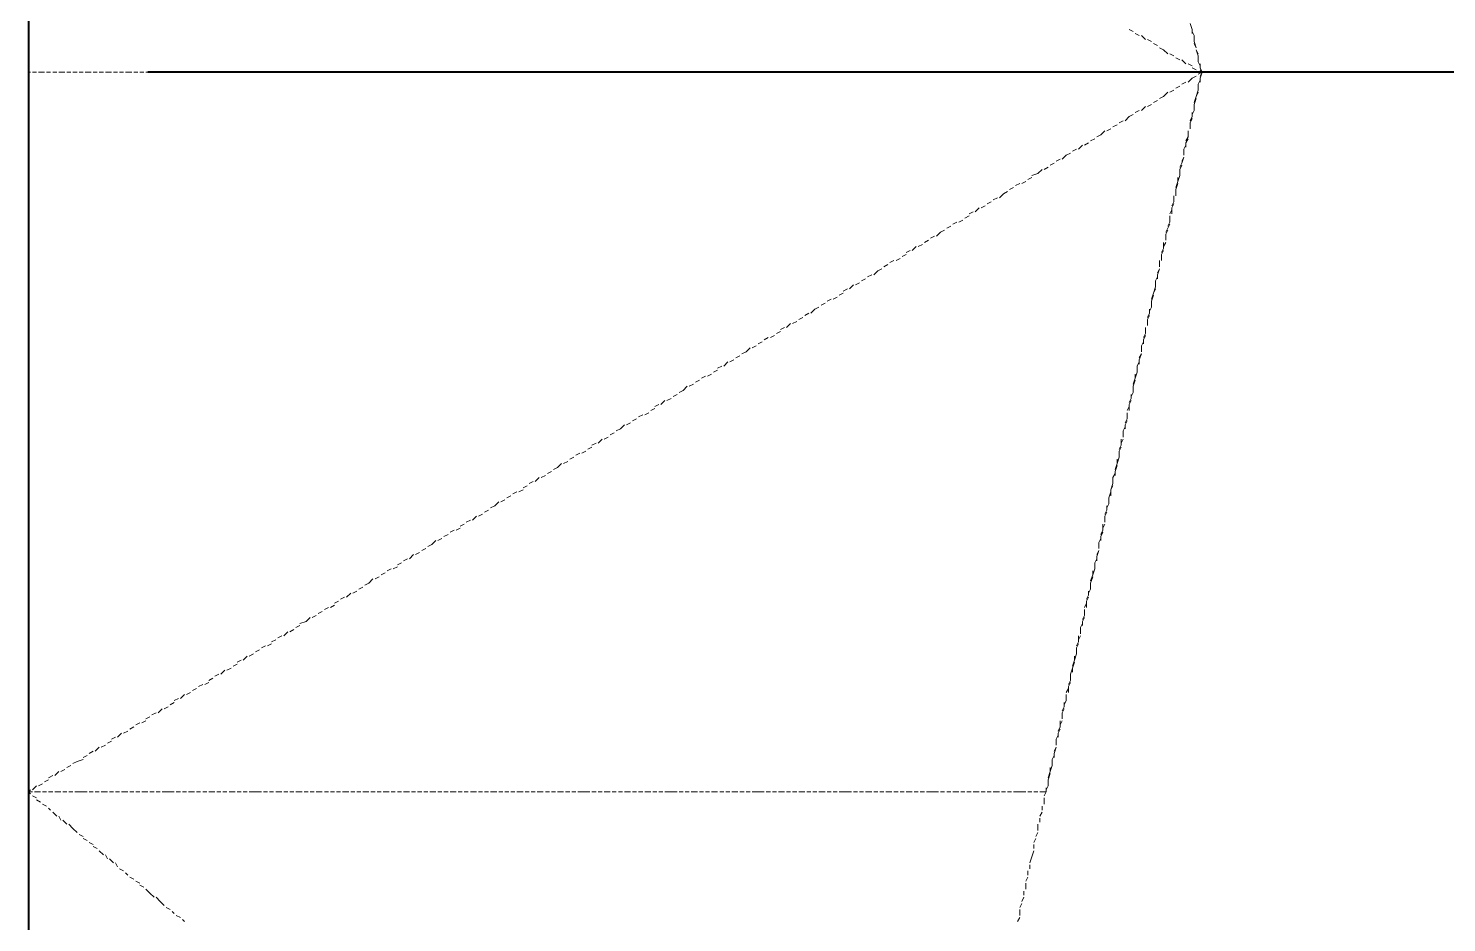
# Model space of a CAD drawing. Extents: x 0 to 604, y 0 to 420.
# Drawn here: x 169.82 to 184.63, y 345.11 to 354.45 of the extents above; entities that cross this region are included whole.
import ezdxf

# ---------------------------------------------------------------- set-up
doc = ezdxf.new("R2010")
doc.units = 0

msp = doc.modelspace()

# ---------------------------------------------------------------- linework, layer by layer
at = {"color": 7, "lineweight": 40}
for p, q in [((169.82, 397.743), (169.82, 310.219)), ((198.565, 353.991), (171.069, 353.991))]:
    msp.add_line(p, q, dxfattribs=at)
at = {"color": 7, "lineweight": 25}
msp.add_line((169.82, 357.568), (169.82, 337.566), dxfattribs=at)
at = {"color": 7, "lineweight": 5}
for p, q in [((169.82, 354.394), (169.82, 354.436)), ((169.82, 354.309), (169.82, 354.372)), ((181.314, 354.436), (181.356, 354.415)), ((181.377, 354.394), (181.419, 354.372)), ((181.441, 354.372), (181.483, 354.33)), ((181.97, 354.436), (181.949, 354.499)), ((181.97, 354.394), (181.97, 354.436)), ((181.991, 354.372), (181.97, 354.415)), ((181.991, 354.33), (181.991, 354.372)), ((169.82, 354.245), (169.82, 354.288)), ((169.82, 354.182), (169.82, 354.224)), ((181.504, 354.33), (181.547, 354.309)), ((181.568, 354.288), (181.61, 354.267)), ((181.631, 354.245), (181.673, 354.224)), ((181.673, 354.224), (181.716, 354.182)), ((181.991, 354.309), (181.991, 354.351)), ((182.012, 354.245), (181.991, 354.309)), ((182.012, 354.245), (181.991, 354.288)), ((182.033, 354.161), (182.012, 354.224)), ((182.033, 354.182), (182.012, 354.224)), ((169.82, 354.097), (169.82, 354.161)), ((169.82, 354.034), (169.82, 354.097)), ((181.737, 354.182), (181.779, 354.161)), ((181.8, 354.139), (181.843, 354.118)), ((181.864, 354.118), (181.906, 354.076)), ((181.928, 354.076), (181.97, 354.055)), ((182.033, 354.118), (182.033, 354.161)), ((182.033, 354.097), (182.033, 354.139)), ((182.054, 354.055), (182.033, 354.097)), ((182.054, 354.034), (182.054, 354.076)), ((169.82, 353.991), (169.82, 354.012)), ((169.841, 353.991), (169.82, 353.991)), ((169.82, 353.991), (169.82, 353.949)), ((169.82, 353.928), (169.82, 353.885)), ((169.905, 353.991), (169.863, 353.991)), ((169.989, 353.991), (169.926, 353.991)), ((170.053, 353.991), (170.011, 353.991)), ((170.117, 353.991), (170.074, 353.991)), ((170.201, 353.991), (170.138, 353.991)), ((170.265, 353.991), (170.222, 353.991)), ((170.328, 353.991), (170.286, 353.991)), ((170.392, 353.991), (170.349, 353.991)), ((170.476, 353.991), (170.413, 353.991)), ((170.54, 353.991), (170.498, 353.991)), ((170.603, 353.991), (170.561, 353.991)), ((170.688, 353.991), (170.625, 353.991)), ((170.751, 353.991), (170.709, 353.991)), ((170.815, 353.991), (170.773, 353.991)), ((170.9, 353.991), (170.836, 353.991)), ((170.963, 353.991), (170.921, 353.991)), ((171.027, 353.991), (170.984, 353.991)), ((171.111, 353.991), (171.048, 353.991)), ((171.175, 353.991), (171.111, 353.991)), ((171.238, 353.991), (171.196, 353.991)), ((171.302, 353.991), (171.26, 353.991)), ((171.387, 353.991), (171.323, 353.991)), ((171.45, 353.991), (171.408, 353.991)), ((171.513, 353.991), (171.471, 353.991)), ((171.598, 353.991), (171.535, 353.991)), ((171.662, 353.991), (171.619, 353.991)), ((171.725, 353.991), (171.683, 353.991)), ((171.81, 353.991), (171.746, 353.991)), ((171.873, 353.991), (171.831, 353.991)), ((171.937, 353.991), (171.894, 353.991)), ((172.022, 353.991), (171.958, 353.991)), ((172.085, 353.991), (172.022, 353.991)), ((172.149, 353.991), (172.106, 353.991)), ((172.212, 353.991), (172.17, 353.991)), ((172.297, 353.991), (172.233, 353.991)), ((172.36, 353.991), (172.318, 353.991)), ((172.424, 353.991), (172.381, 353.991)), ((172.508, 353.991), (172.445, 353.991)), ((172.572, 353.991), (172.53, 353.991)), ((172.635, 353.991), (172.593, 353.991)), ((172.72, 353.991), (172.656, 353.991)), ((172.784, 353.991), (172.741, 353.991)), ((172.847, 353.991), (172.805, 353.991)), ((172.932, 353.991), (172.868, 353.991)), ((172.995, 353.991), (172.932, 353.991)), ((173.059, 353.991), (173.016, 353.991)), ((173.122, 353.991), (173.08, 353.991)), ((173.207, 353.991), (173.143, 353.991)), ((173.27, 353.991), (173.228, 353.991)), ((173.334, 353.991), (173.292, 353.991)), ((173.418, 353.991), (173.355, 353.991)), ((173.482, 353.991), (173.44, 353.991)), ((173.546, 353.991), (173.503, 353.991)), ((173.63, 353.991), (173.567, 353.991)), ((173.694, 353.991), (173.651, 353.991)), ((173.757, 353.991), (173.715, 353.991)), ((173.842, 353.991), (173.778, 353.991)), ((173.905, 353.991), (173.842, 353.991)), ((173.969, 353.991), (173.927, 353.991)), ((174.032, 353.991), (173.99, 353.991)), ((174.117, 353.991), (174.054, 353.991)), ((174.18, 353.991), (174.138, 353.991)), ((174.244, 353.991), (174.202, 353.991)), ((174.329, 353.991), (174.265, 353.991)), ((174.392, 353.991), (174.35, 353.991)), ((174.456, 353.991), (174.413, 353.991)), ((174.54, 353.991), (174.477, 353.991)), ((174.604, 353.991), (174.561, 353.991)), ((174.667, 353.991), (174.625, 353.991)), ((174.752, 353.991), (174.689, 353.991)), ((174.815, 353.991), (174.752, 353.991)), ((174.879, 353.991), (174.837, 353.991)), ((174.942, 353.991), (174.9, 353.991)), ((175.027, 353.991), (174.964, 353.991)), ((175.091, 353.991), (175.048, 353.991)), ((175.154, 353.991), (175.112, 353.991)), ((175.239, 353.991), (175.175, 353.991)), ((175.302, 353.991), (175.26, 353.991)), ((175.366, 353.991), (175.323, 353.991)), ((175.451, 353.991), (175.387, 353.991)), ((175.514, 353.991), (175.472, 353.991)), ((175.577, 353.991), (175.535, 353.991)), ((175.662, 353.991), (175.599, 353.991)), ((175.726, 353.991), (175.662, 353.991)), ((175.789, 353.991), (175.747, 353.991)), ((175.853, 353.991), (175.81, 353.991)), ((175.937, 353.991), (175.874, 353.991)), ((176.001, 353.991), (175.958, 353.991)), ((176.064, 353.991), (176.022, 353.991)), ((176.149, 353.991), (176.085, 353.991)), ((176.213, 353.991), (176.17, 353.991)), ((176.276, 353.991), (176.234, 353.991)), ((176.361, 353.991), (176.297, 353.991)), ((176.424, 353.991), (176.382, 353.991)), ((176.488, 353.991), (176.445, 353.991)), ((176.551, 353.991), (176.509, 353.991)), ((176.636, 353.991), (176.572, 353.991)), ((176.699, 353.991), (176.657, 353.991)), ((176.763, 353.991), (176.72, 353.991)), ((176.847, 353.991), (176.784, 353.991)), ((176.911, 353.991), (176.869, 353.991)), ((176.975, 353.991), (176.932, 353.991)), ((177.059, 353.991), (176.996, 353.991)), ((177.123, 353.991), (177.08, 353.991)), ((177.186, 353.991), (177.144, 353.991)), ((177.271, 353.991), (177.207, 353.991)), ((177.334, 353.991), (177.292, 353.991)), ((177.398, 353.991), (177.356, 353.991)), ((177.461, 353.991), (177.419, 353.991)), ((177.546, 353.991), (177.482, 353.991)), ((177.609, 353.991), (177.567, 353.991)), ((177.673, 353.991), (177.631, 353.991)), ((177.758, 353.991), (177.694, 353.991)), ((177.821, 353.991), (177.779, 353.991)), ((177.885, 353.991), (177.842, 353.991)), ((177.969, 353.991), (177.906, 353.991)), ((178.033, 353.991), (177.99, 353.991)), ((178.096, 353.991), (178.054, 353.991)), ((178.181, 353.991), (178.118, 353.991)), ((178.244, 353.991), (178.202, 353.991)), ((178.308, 353.991), (178.266, 353.991)), ((178.371, 353.991), (178.329, 353.991)), ((178.456, 353.991), (178.393, 353.991)), ((178.52, 353.991), (178.477, 353.991)), ((178.583, 353.991), (178.541, 353.991)), ((178.668, 353.991), (178.604, 353.991)), ((178.731, 353.991), (178.689, 353.991)), ((178.795, 353.991), (178.752, 353.991)), ((178.88, 353.991), (178.816, 353.991)), ((178.943, 353.991), (178.901, 353.991)), ((179.006, 353.991), (178.964, 353.991)), ((179.091, 353.991), (179.028, 353.991)), ((179.155, 353.991), (179.091, 353.991)), ((179.218, 353.991), (179.176, 353.991)), ((179.282, 353.991), (179.239, 353.991)), ((179.366, 353.991), (179.303, 353.991)), ((179.43, 353.991), (179.387, 353.991)), ((179.493, 353.991), (179.451, 353.991)), ((179.578, 353.991), (179.514, 353.991)), ((179.642, 353.991), (179.599, 353.991)), ((179.705, 353.991), (179.663, 353.991)), ((179.79, 353.991), (179.726, 353.991)), ((179.853, 353.991), (179.811, 353.991)), ((179.917, 353.991), (179.874, 353.991)), ((180.001, 353.991), (179.938, 353.991)), ((180.065, 353.991), (180.001, 353.991)), ((180.128, 353.991), (180.086, 353.991)), ((180.192, 353.991), (180.149, 353.991)), ((180.276, 353.991), (180.213, 353.991)), ((180.34, 353.991), (180.298, 353.991)), ((180.404, 353.991), (180.361, 353.991)), ((180.488, 353.991), (180.425, 353.991)), ((180.552, 353.991), (180.509, 353.991)), ((180.615, 353.991), (180.573, 353.991)), ((180.7, 353.991), (180.636, 353.991)), ((180.763, 353.991), (180.721, 353.991)), ((180.827, 353.991), (180.785, 353.991)), ((180.911, 353.991), (180.848, 353.991)), ((180.975, 353.991), (180.911, 353.991)), ((181.038, 353.991), (180.996, 353.991)), ((181.102, 353.991), (181.06, 353.991)), ((181.187, 353.991), (181.123, 353.991)), ((181.25, 353.991), (181.208, 353.991)), ((181.314, 353.991), (181.271, 353.991)), ((181.398, 353.991), (181.335, 353.991)), ((181.462, 353.991), (181.419, 353.991)), ((181.525, 353.991), (181.483, 353.991)), ((181.61, 353.991), (181.547, 353.991)), ((181.673, 353.991), (181.631, 353.991)), ((181.737, 353.991), (181.695, 353.991)), ((181.822, 353.991), (181.758, 353.991)), ((181.885, 353.991), (181.822, 353.991)), ((181.949, 353.991), (181.906, 353.991)), ((181.928, 353.885), (181.97, 353.928)), ((181.97, 354.034), (182.012, 354.012)), ((182.012, 353.991), (181.97, 353.991)), ((181.97, 353.928), (182.012, 353.949)), ((182.033, 353.97), (182.076, 353.991)), ((182.033, 353.991), (182.076, 353.991)), ((182.076, 353.991), (182.033, 353.991)), ((182.076, 353.991), (182.054, 354.034)), ((182.076, 353.991), (182.054, 354.012)), ((182.054, 353.928), (182.076, 353.991)), ((182.076, 353.991), (182.054, 353.949)), ((182.054, 353.885), (182.054, 353.928)), ((169.82, 353.864), (169.82, 353.801)), ((169.82, 353.78), (169.82, 353.737)), ((181.673, 353.737), (181.716, 353.78)), ((181.737, 353.78), (181.779, 353.801)), ((181.8, 353.822), (181.843, 353.843)), ((181.864, 353.864), (181.906, 353.885)), ((182.033, 353.801), (182.012, 353.737)), ((182.012, 353.737), (182.033, 353.78)), ((182.033, 353.864), (182.054, 353.907)), ((182.033, 353.864), (182.033, 353.822)), ((182.033, 353.801), (182.033, 353.843)), ((169.82, 353.716), (169.82, 353.674)), ((169.82, 353.653), (169.82, 353.589)), ((181.441, 353.589), (181.483, 353.632)), ((181.504, 353.632), (181.547, 353.653)), ((181.568, 353.674), (181.61, 353.695)), ((181.631, 353.716), (181.673, 353.737)), ((182.012, 353.737), (181.991, 353.674)), ((181.991, 353.653), (182.012, 353.716)), ((181.991, 353.589), (181.991, 353.653)), ((181.991, 353.653), (181.991, 353.61)), ((169.82, 353.568), (169.82, 353.526)), ((169.82, 353.505), (169.82, 353.462)), ((181.208, 353.462), (181.25, 353.483)), ((181.271, 353.483), (181.314, 353.526)), ((181.314, 353.526), (181.356, 353.547)), ((181.377, 353.568), (181.419, 353.589)), ((181.97, 353.526), (181.949, 353.483)), ((181.949, 353.462), (181.97, 353.505)), ((181.991, 353.589), (181.97, 353.547)), ((181.97, 353.526), (181.97, 353.568)), ((169.82, 353.441), (169.82, 353.377)), ((169.82, 353.356), (169.82, 353.314)), ((180.975, 353.314), (181.017, 353.335)), ((181.017, 353.335), (181.06, 353.377)), ((181.081, 353.377), (181.123, 353.399)), ((181.144, 353.42), (181.187, 353.441)), ((181.928, 353.314), (181.928, 353.377)), ((181.928, 353.377), (181.928, 353.335)), ((181.949, 353.462), (181.949, 353.399)), ((181.949, 353.399), (181.949, 353.441)), ((169.82, 353.293), (169.82, 353.25)), ((169.82, 353.229), (169.82, 353.187)), ((180.721, 353.166), (180.763, 353.187)), ((180.785, 353.187), (180.827, 353.229)), ((180.848, 353.229), (180.89, 353.25)), ((180.911, 353.272), (180.954, 353.293)), ((181.885, 353.187), (181.906, 353.229)), ((181.885, 353.187), (181.885, 353.123)), ((181.928, 353.314), (181.906, 353.272)), ((181.906, 353.25), (181.928, 353.293)), ((181.906, 353.25), (181.906, 353.208)), ((169.82, 353.166), (169.82, 353.102)), ((169.82, 353.081), (169.82, 353.039)), ((180.488, 353.018), (180.53, 353.039)), ((180.552, 353.06), (180.594, 353.081)), ((180.615, 353.081), (180.657, 353.123)), ((180.657, 353.123), (180.7, 353.145)), ((181.864, 353.039), (181.843, 352.997)), ((181.864, 353.039), (181.885, 353.102)), ((181.885, 353.102), (181.864, 353.06)), ((181.885, 353.123), (181.885, 353.166)), ((169.82, 353.018), (169.82, 352.975)), ((169.82, 352.954), (169.82, 352.891)), ((180.255, 352.87), (180.298, 352.891)), ((180.298, 352.912), (180.361, 352.933)), ((180.361, 352.933), (180.404, 352.975)), ((180.425, 352.975), (180.467, 352.997)), ((181.843, 352.912), (181.822, 352.848)), ((181.822, 352.848), (181.822, 352.891)), ((181.843, 352.975), (181.864, 353.018)), ((181.843, 352.975), (181.843, 352.933)), ((181.843, 352.912), (181.843, 352.954)), ((169.82, 352.87), (169.82, 352.827)), ((169.82, 352.806), (169.82, 352.764)), ((169.82, 352.742), (169.82, 352.679)), ((180.001, 352.721), (180.044, 352.742)), ((180.065, 352.764), (180.107, 352.785)), ((180.128, 352.806), (180.171, 352.827)), ((180.192, 352.827), (180.234, 352.848)), ((181.822, 352.848), (181.8, 352.785)), ((181.8, 352.764), (181.822, 352.827)), ((181.8, 352.7), (181.8, 352.764)), ((181.8, 352.764), (181.8, 352.721)), ((169.82, 352.658), (169.82, 352.615)), ((169.82, 352.594), (169.82, 352.552)), ((179.768, 352.573), (179.811, 352.594)), ((179.832, 352.615), (179.874, 352.637)), ((179.895, 352.658), (179.938, 352.679)), ((179.959, 352.679), (180.001, 352.721)), ((181.779, 352.637), (181.758, 352.594)), ((181.758, 352.573), (181.779, 352.615)), ((181.779, 352.7), (181.779, 352.658)), ((181.779, 352.637), (181.779, 352.679)), ((169.82, 352.531), (169.82, 352.467)), ((169.82, 352.446), (169.82, 352.404)), ((179.536, 352.425), (179.578, 352.446)), ((179.599, 352.467), (179.642, 352.488)), ((179.642, 352.51), (179.684, 352.531)), ((179.705, 352.531), (179.747, 352.573)), ((181.737, 352.51), (181.758, 352.552)), ((181.737, 352.425), (181.737, 352.488)), ((181.737, 352.488), (181.737, 352.446)), ((181.758, 352.573), (181.758, 352.51)), ((169.82, 352.383), (169.82, 352.34)), ((169.82, 352.319), (169.82, 352.277)), ((179.303, 352.277), (179.345, 352.319)), ((179.345, 352.319), (179.387, 352.34)), ((179.409, 352.361), (179.451, 352.383)), ((179.472, 352.404), (179.514, 352.425)), ((181.716, 352.361), (181.695, 352.319)), ((181.695, 352.298), (181.716, 352.34)), ((181.695, 352.298), (181.695, 352.235)), ((181.737, 352.425), (181.716, 352.383)), ((181.716, 352.361), (181.737, 352.404)), ((169.82, 352.256), (169.82, 352.192)), ((169.82, 352.171), (169.82, 352.129)), ((179.049, 352.129), (179.091, 352.171)), ((179.112, 352.171), (179.155, 352.192)), ((179.176, 352.213), (179.218, 352.235)), ((179.239, 352.256), (179.282, 352.277)), ((181.673, 352.15), (181.652, 352.108)), ((181.673, 352.15), (181.673, 352.213)), ((181.695, 352.213), (181.673, 352.171)), ((181.695, 352.235), (181.695, 352.277)), ((169.82, 352.108), (169.82, 352.065)), ((169.82, 352.044), (169.82, 351.98)), ((178.816, 352.002), (178.858, 352.023)), ((178.88, 352.023), (178.922, 352.044)), ((178.943, 352.065), (178.985, 352.086)), ((178.985, 352.108), (179.028, 352.129)), ((181.631, 352.023), (181.631, 351.959)), ((181.631, 351.959), (181.631, 352.002)), ((181.652, 352.086), (181.673, 352.129)), ((181.652, 352.086), (181.652, 352.044)), ((181.652, 352.023), (181.652, 352.065)), ((169.82, 351.959), (169.82, 351.917)), ((169.82, 351.896), (169.82, 351.853)), ((178.583, 351.853), (178.625, 351.875)), ((178.647, 351.875), (178.689, 351.917)), ((178.689, 351.917), (178.731, 351.938)), ((178.752, 351.959), (178.795, 351.98)), ((181.589, 351.811), (181.61, 351.853)), ((181.61, 351.875), (181.631, 351.938)), ((181.631, 351.938), (181.61, 351.896)), ((181.61, 351.875), (181.61, 351.832)), ((169.82, 351.832), (169.82, 351.769)), ((169.82, 351.748), (169.82, 351.705)), ((178.329, 351.705), (178.371, 351.726)), ((178.393, 351.726), (178.435, 351.769)), ((178.456, 351.769), (178.499, 351.79)), ((178.52, 351.811), (178.562, 351.832)), ((181.589, 351.748), (181.568, 351.684)), ((181.568, 351.684), (181.589, 351.726)), ((181.589, 351.811), (181.589, 351.769)), ((181.589, 351.748), (181.589, 351.79)), ((169.82, 351.684), (169.82, 351.642)), ((169.82, 351.621), (169.82, 351.557)), ((178.096, 351.557), (178.139, 351.578)), ((178.16, 351.599), (178.202, 351.621)), ((178.223, 351.621), (178.266, 351.642)), ((178.287, 351.663), (178.329, 351.684)), ((181.568, 351.684), (181.547, 351.621)), ((181.547, 351.599), (181.568, 351.663)), ((181.547, 351.536), (181.547, 351.599)), ((181.547, 351.599), (181.547, 351.557)), ((169.82, 351.536), (169.82, 351.494)), ((169.82, 351.473), (169.82, 351.43)), ((169.82, 351.409), (169.82, 351.367)), ((177.863, 351.409), (177.906, 351.43)), ((177.927, 351.451), (177.969, 351.473)), ((177.99, 351.473), (178.033, 351.515)), ((178.033, 351.515), (178.075, 351.536)), ((181.525, 351.473), (181.504, 351.43)), ((181.504, 351.409), (181.525, 351.451)), ((181.504, 351.409), (181.504, 351.346)), ((181.547, 351.536), (181.525, 351.494)), ((181.525, 351.473), (181.525, 351.515)), ((169.82, 351.346), (169.82, 351.282)), ((169.82, 351.261), (169.82, 351.218)), ((177.631, 351.261), (177.673, 351.282)), ((177.673, 351.303), (177.715, 351.324)), ((177.737, 351.324), (177.779, 351.367)), ((177.8, 351.367), (177.842, 351.388)), ((181.483, 351.261), (181.462, 351.218)), ((181.483, 351.261), (181.483, 351.324)), ((181.483, 351.324), (181.483, 351.282)), ((181.504, 351.346), (181.504, 351.388)), ((169.82, 351.197), (169.82, 351.155)), ((169.82, 351.134), (169.82, 351.07)), ((177.313, 351.07), (177.356, 351.113)), ((177.377, 351.113), (177.419, 351.134)), ((177.44, 351.155), (177.482, 351.176)), ((177.504, 351.197), (177.546, 351.218)), ((177.567, 351.218), (177.609, 351.24)), ((181.441, 351.134), (181.462, 351.176)), ((181.441, 351.134), (181.441, 351.07)), ((181.441, 351.07), (181.441, 351.113)), ((181.462, 351.197), (181.483, 351.24)), ((181.462, 351.197), (181.462, 351.155)), ((169.82, 351.049), (169.82, 351.007)), ((169.82, 350.986), (169.82, 350.943)), ((177.08, 350.922), (177.123, 350.964)), ((177.144, 350.964), (177.186, 350.986)), ((177.207, 351.007), (177.25, 351.028)), ((177.271, 351.049), (177.313, 351.07)), ((181.398, 350.922), (181.419, 350.964)), ((181.419, 350.986), (181.441, 351.049)), ((181.441, 351.049), (181.419, 351.007)), ((181.419, 350.986), (181.419, 350.943)), ((169.82, 350.922), (169.82, 350.859)), ((169.82, 350.837), (169.82, 350.795)), ((176.847, 350.795), (176.89, 350.816)), ((176.911, 350.816), (176.953, 350.837)), ((176.975, 350.859), (177.017, 350.88)), ((177.017, 350.901), (177.059, 350.922)), ((181.398, 350.859), (181.377, 350.795)), ((181.377, 350.795), (181.377, 350.837)), ((181.398, 350.922), (181.398, 350.88)), ((181.398, 350.859), (181.398, 350.901)), ((169.82, 350.774), (169.82, 350.732)), ((169.82, 350.711), (169.82, 350.647)), ((176.615, 350.647), (176.657, 350.668)), ((176.657, 350.668), (176.699, 350.711)), ((176.72, 350.711), (176.763, 350.732)), ((176.784, 350.753), (176.826, 350.774)), ((181.377, 350.795), (181.356, 350.732)), ((181.356, 350.711), (181.377, 350.774)), ((181.356, 350.647), (181.356, 350.711)), ((181.356, 350.711), (181.356, 350.668)), ((169.82, 350.626), (169.82, 350.584)), ((169.82, 350.562), (169.82, 350.52)), ((176.361, 350.499), (176.403, 350.52)), ((176.424, 350.52), (176.466, 350.562)), ((176.488, 350.562), (176.53, 350.584)), ((176.551, 350.605), (176.594, 350.626)), ((181.335, 350.584), (181.314, 350.541)), ((181.314, 350.52), (181.335, 350.562)), ((181.314, 350.52), (181.314, 350.456)), ((181.356, 350.647), (181.335, 350.605)), ((181.335, 350.584), (181.335, 350.626)), ((169.82, 350.499), (169.82, 350.456)), ((169.82, 350.435), (169.82, 350.372)), ((176.128, 350.351), (176.17, 350.372)), ((176.191, 350.393), (176.234, 350.414)), ((176.255, 350.414), (176.297, 350.435)), ((176.318, 350.456), (176.361, 350.478)), ((181.292, 350.372), (181.271, 350.329)), ((181.292, 350.456), (181.314, 350.499)), ((181.292, 350.372), (181.292, 350.435)), ((181.292, 350.435), (181.292, 350.393)), ((169.82, 350.351), (169.82, 350.308)), ((169.82, 350.287), (169.82, 350.245)), ((169.82, 350.224), (169.82, 350.16)), ((175.895, 350.202), (175.937, 350.224)), ((175.958, 350.245), (176.001, 350.266)), ((176.001, 350.266), (176.043, 350.308)), ((176.064, 350.308), (176.107, 350.329)), ((181.25, 350.245), (181.271, 350.287)), ((181.25, 350.245), (181.25, 350.181)), ((181.25, 350.181), (181.25, 350.224)), ((181.271, 350.308), (181.292, 350.351)), ((181.271, 350.308), (181.271, 350.266)), ((169.82, 350.139), (169.82, 350.097)), ((169.82, 350.075), (169.82, 350.033)), ((175.662, 350.054), (175.704, 350.075)), ((175.704, 350.097), (175.747, 350.118)), ((175.768, 350.118), (175.81, 350.16)), ((175.832, 350.16), (175.874, 350.181)), ((181.229, 350.097), (181.208, 350.054)), ((181.208, 350.033), (181.229, 350.075)), ((181.229, 350.097), (181.229, 350.16)), ((181.25, 350.16), (181.229, 350.118)), ((169.82, 350.012), (169.82, 349.949)), ((169.82, 349.927), (169.82, 349.885)), ((175.408, 349.906), (175.451, 349.927)), ((175.472, 349.949), (175.514, 349.97)), ((175.535, 349.991), (175.577, 350.012)), ((175.599, 350.012), (175.641, 350.033)), ((181.208, 349.97), (181.187, 349.906)), ((181.187, 349.906), (181.187, 349.949)), ((181.208, 350.033), (181.208, 349.991)), ((181.208, 349.97), (181.208, 350.012)), ((169.82, 349.864), (169.82, 349.822)), ((169.82, 349.8), (169.82, 349.737)), ((175.175, 349.758), (175.218, 349.779)), ((175.239, 349.8), (175.281, 349.822)), ((175.302, 349.843), (175.345, 349.864)), ((175.345, 349.864), (175.387, 349.906)), ((181.144, 349.758), (181.166, 349.8)), ((181.187, 349.906), (181.166, 349.843)), ((181.166, 349.822), (181.187, 349.885)), ((181.166, 349.822), (181.166, 349.779)), ((169.82, 349.716), (169.82, 349.673)), ((169.82, 349.652), (169.82, 349.61)), ((174.942, 349.61), (174.985, 349.631)), ((174.985, 349.652), (175.027, 349.673)), ((175.048, 349.694), (175.091, 349.716)), ((175.112, 349.716), (175.154, 349.758)), ((181.144, 349.694), (181.123, 349.631)), ((181.123, 349.631), (181.144, 349.673)), ((181.123, 349.631), (181.123, 349.567)), ((181.144, 349.758), (181.144, 349.716)), ((181.144, 349.694), (181.144, 349.737)), ((169.82, 349.589), (169.82, 349.546)), ((169.82, 349.525), (169.82, 349.462)), ((174.689, 349.462), (174.731, 349.504)), ((174.752, 349.504), (174.794, 349.525)), ((174.815, 349.546), (174.858, 349.567)), ((174.879, 349.589), (174.921, 349.61)), ((181.102, 349.483), (181.081, 349.44)), ((181.102, 349.546), (181.123, 349.61)), ((181.102, 349.483), (181.102, 349.546)), ((181.102, 349.546), (181.102, 349.504)), ((169.82, 349.44), (169.82, 349.398)), ((169.82, 349.377), (169.82, 349.335)), ((174.456, 349.313), (174.498, 349.356)), ((174.519, 349.356), (174.561, 349.377)), ((174.583, 349.398), (174.625, 349.419)), ((174.646, 349.44), (174.689, 349.462)), ((181.081, 349.419), (181.06, 349.377)), ((181.06, 349.356), (181.081, 349.398)), ((181.06, 349.356), (181.06, 349.292)), ((181.06, 349.292), (181.06, 349.335)), ((181.081, 349.419), (181.081, 349.462)), ((169.82, 349.313), (169.82, 349.25)), ((169.82, 349.229), (169.82, 349.187)), ((174.223, 349.187), (174.265, 349.208)), ((174.286, 349.208), (174.329, 349.229)), ((174.329, 349.25), (174.371, 349.271)), ((174.392, 349.292), (174.435, 349.313)), ((181.038, 349.208), (181.017, 349.165)), ((181.017, 349.144), (181.038, 349.187)), ((181.038, 349.208), (181.038, 349.271)), ((181.06, 349.271), (181.038, 349.229)), ((169.82, 349.165), (169.82, 349.123)), ((169.82, 349.102), (169.82, 349.038)), ((173.99, 349.038), (174.032, 349.06)), ((174.032, 349.06), (174.075, 349.102)), ((174.096, 349.102), (174.138, 349.123)), ((174.159, 349.144), (174.202, 349.165)), ((180.996, 349.081), (181.017, 349.123)), ((180.996, 349.081), (180.996, 349.017)), ((180.996, 349.017), (180.996, 349.06)), ((181.017, 349.144), (181.017, 349.102)), ((169.82, 349.017), (169.82, 348.975)), ((169.82, 348.954), (169.82, 348.911)), ((169.82, 348.89), (169.82, 348.827)), ((173.736, 348.89), (173.778, 348.911)), ((173.799, 348.911), (173.842, 348.954)), ((173.863, 348.954), (173.905, 348.975)), ((173.927, 348.996), (173.969, 349.017)), ((180.954, 348.869), (180.975, 348.911)), ((180.975, 348.932), (180.996, 348.996)), ((180.996, 348.996), (180.975, 348.954)), ((180.975, 348.932), (180.975, 348.89)), ((169.82, 348.805), (169.82, 348.763)), ((169.82, 348.742), (169.82, 348.7)), ((173.503, 348.742), (173.546, 348.763)), ((173.567, 348.784), (173.609, 348.805)), ((173.63, 348.805), (173.673, 348.827)), ((173.673, 348.848), (173.715, 348.869)), ((180.933, 348.742), (180.911, 348.678)), ((180.954, 348.805), (180.933, 348.742)), ((180.933, 348.742), (180.933, 348.784)), ((180.954, 348.869), (180.954, 348.827)), ((180.954, 348.805), (180.954, 348.848)), ((169.82, 348.678), (169.82, 348.636)), ((169.82, 348.615), (169.82, 348.551)), ((173.27, 348.594), (173.313, 348.615)), ((173.334, 348.636), (173.376, 348.657)), ((173.376, 348.657), (173.418, 348.7)), ((173.44, 348.7), (173.482, 348.721)), ((180.911, 348.594), (180.89, 348.551)), ((180.911, 348.657), (180.933, 348.721)), ((180.911, 348.594), (180.911, 348.657)), ((180.911, 348.657), (180.911, 348.615)), ((169.82, 348.53), (169.82, 348.488)), ((169.82, 348.467), (169.82, 348.425)), ((173.016, 348.446), (173.059, 348.467)), ((173.08, 348.488), (173.122, 348.509)), ((173.143, 348.509), (173.186, 348.551)), ((173.207, 348.551), (173.249, 348.573)), ((180.848, 348.403), (180.869, 348.446)), ((180.89, 348.53), (180.869, 348.488)), ((180.869, 348.467), (180.89, 348.509)), ((180.869, 348.467), (180.869, 348.403)), ((180.89, 348.53), (180.89, 348.573)), ((169.82, 348.403), (169.82, 348.34)), ((169.82, 348.319), (169.82, 348.276)), ((172.72, 348.255), (172.762, 348.298)), ((172.784, 348.298), (172.826, 348.319)), ((172.847, 348.34), (172.889, 348.361)), ((172.911, 348.382), (172.953, 348.403)), ((172.974, 348.403), (173.016, 348.425)), ((180.848, 348.319), (180.827, 348.276)), ((180.827, 348.255), (180.848, 348.298)), ((180.848, 348.319), (180.848, 348.382)), ((180.848, 348.382), (180.848, 348.34)), ((169.82, 348.255), (169.82, 348.213)), ((169.82, 348.192), (169.82, 348.128)), ((172.487, 348.107), (172.53, 348.149)), ((172.551, 348.149), (172.593, 348.17)), ((172.614, 348.192), (172.656, 348.213)), ((172.656, 348.234), (172.72, 348.255)), ((180.806, 348.192), (180.827, 348.234)), ((180.806, 348.192), (180.806, 348.128)), ((180.806, 348.128), (180.806, 348.17)), ((180.827, 348.255), (180.827, 348.213)), ((169.82, 348.107), (169.82, 348.065)), ((169.82, 348.043), (169.82, 348.001)), ((172.254, 347.98), (172.297, 348.001)), ((172.318, 348.001), (172.36, 348.022)), ((172.36, 348.043), (172.403, 348.065)), ((172.424, 348.086), (172.466, 348.107)), ((180.785, 348.043), (180.763, 348.001)), ((180.763, 347.98), (180.785, 348.022)), ((180.785, 348.043), (180.785, 348.107)), ((180.806, 348.107), (180.785, 348.065)), ((169.82, 347.98), (169.82, 347.916)), ((169.82, 347.895), (169.82, 347.853)), ((172, 347.832), (172.043, 347.853)), ((172.064, 347.853), (172.106, 347.895)), ((172.127, 347.895), (172.17, 347.916)), ((172.191, 347.938), (172.233, 347.959)), ((180.742, 347.853), (180.721, 347.789)), ((180.763, 347.916), (180.742, 347.853)), ((180.742, 347.853), (180.742, 347.895)), ((180.763, 347.98), (180.763, 347.938)), ((180.763, 347.916), (180.763, 347.959)), ((169.82, 347.832), (169.82, 347.789)), ((169.82, 347.768), (169.82, 347.726)), ((169.82, 347.705), (169.82, 347.641)), ((171.768, 347.684), (171.81, 347.705)), ((171.831, 347.705), (171.873, 347.747)), ((171.894, 347.747), (171.937, 347.768)), ((171.958, 347.789), (172, 347.811)), ((180.7, 347.705), (180.721, 347.768)), ((180.7, 347.705), (180.7, 347.663)), ((180.721, 347.768), (180.742, 347.832)), ((180.721, 347.768), (180.721, 347.726)), ((169.82, 347.62), (169.82, 347.578)), ((169.82, 347.557), (169.82, 347.514)), ((171.535, 347.536), (171.577, 347.557)), ((171.598, 347.578), (171.641, 347.599)), ((171.662, 347.599), (171.704, 347.62)), ((171.704, 347.641), (171.746, 347.663)), ((180.657, 347.514), (180.679, 347.557)), ((180.7, 347.641), (180.679, 347.599)), ((180.679, 347.578), (180.7, 347.62)), ((180.679, 347.578), (180.679, 347.514)), ((180.7, 347.641), (180.7, 347.684)), ((169.82, 347.493), (169.82, 347.43)), ((169.82, 347.408), (169.82, 347.366)), ((171.302, 347.387), (171.344, 347.408)), ((171.344, 347.43), (171.387, 347.451)), ((171.408, 347.451), (171.45, 347.493)), ((171.471, 347.493), (171.513, 347.514)), ((180.657, 347.43), (180.636, 347.387)), ((180.636, 347.366), (180.636, 347.408)), ((180.657, 347.43), (180.657, 347.493)), ((180.657, 347.493), (180.657, 347.451)), ((169.82, 347.345), (169.82, 347.303)), ((169.82, 347.281), (169.82, 347.218)), ((171.048, 347.239), (171.09, 347.26)), ((171.111, 347.281), (171.154, 347.303)), ((171.175, 347.303), (171.217, 347.345)), ((171.238, 347.345), (171.281, 347.366)), ((180.636, 347.366), (180.615, 347.324)), ((180.615, 347.303), (180.636, 347.345)), ((180.615, 347.303), (180.615, 347.239)), ((180.615, 347.239), (180.615, 347.281)), ((169.82, 347.197), (169.82, 347.154)), ((169.82, 347.133), (169.82, 347.091)), ((170.815, 347.091), (170.857, 347.112)), ((170.879, 347.133), (170.921, 347.154)), ((170.942, 347.176), (170.984, 347.197)), ((171.006, 347.197), (171.048, 347.218)), ((180.594, 347.154), (180.573, 347.112)), ((180.573, 347.091), (180.594, 347.133)), ((180.594, 347.154), (180.594, 347.218)), ((180.615, 347.218), (180.594, 347.176)), ((169.82, 347.07), (169.82, 347.006)), ((169.82, 346.985), (169.82, 346.943)), ((170.582, 346.943), (170.625, 346.964)), ((170.646, 346.985), (170.688, 347.006)), ((170.688, 347.027), (170.73, 347.049)), ((170.751, 347.049), (170.794, 347.091)), ((180.552, 347.027), (180.573, 347.07)), ((180.552, 347.027), (180.552, 346.964)), ((180.552, 346.964), (180.552, 347.006)), ((180.573, 347.091), (180.573, 347.049)), ((169.82, 346.922), (169.82, 346.879)), ((169.82, 346.858), (169.82, 346.816)), ((170.328, 346.795), (170.392, 346.816)), ((170.392, 346.837), (170.434, 346.858)), ((170.455, 346.879), (170.498, 346.901)), ((170.519, 346.901), (170.561, 346.943)), ((180.509, 346.816), (180.53, 346.858)), ((180.509, 346.816), (180.509, 346.774)), ((180.53, 346.879), (180.552, 346.943)), ((180.552, 346.943), (180.53, 346.901)), ((180.53, 346.879), (180.53, 346.837)), ((169.82, 346.795), (169.82, 346.731)), ((169.82, 346.71), (169.82, 346.668)), ((170.095, 346.646), (170.138, 346.689)), ((170.159, 346.689), (170.201, 346.71)), ((170.222, 346.731), (170.265, 346.752)), ((170.286, 346.774), (170.328, 346.795)), ((180.488, 346.689), (180.467, 346.625)), ((180.467, 346.604), (180.488, 346.668)), ((180.509, 346.752), (180.488, 346.689)), ((180.488, 346.689), (180.488, 346.731)), ((180.509, 346.752), (180.509, 346.795)), ((169.82, 346.646), (169.82, 346.604)), ((169.82, 346.583), (169.82, 346.519)), ((169.863, 346.498), (169.905, 346.541)), ((169.926, 346.541), (169.968, 346.562)), ((169.989, 346.583), (170.032, 346.604)), ((170.032, 346.625), (170.074, 346.646)), ((180.467, 346.541), (180.446, 346.498)), ((180.446, 346.477), (180.446, 346.519)), ((180.467, 346.541), (180.467, 346.604)), ((180.467, 346.604), (180.467, 346.562)), ((169.82, 346.477), (169.841, 346.498)), ((169.82, 346.498), (169.82, 346.456)), ((169.82, 346.477), (169.863, 346.477)), ((169.841, 346.456), (169.82, 346.477)), ((169.82, 346.435), (169.82, 346.392)), ((169.82, 346.371), (169.82, 346.308)), ((169.905, 346.414), (169.863, 346.435)), ((169.884, 346.477), (169.947, 346.477)), ((169.947, 346.371), (169.905, 346.392)), ((169.968, 346.477), (170.011, 346.477)), ((170.032, 346.477), (170.074, 346.477)), ((170.095, 346.477), (170.159, 346.477)), ((170.18, 346.477), (170.222, 346.477)), ((170.244, 346.477), (170.286, 346.477)), ((170.307, 346.477), (170.37, 346.477)), ((170.37, 346.477), (170.434, 346.477)), ((170.455, 346.477), (170.498, 346.477)), ((170.519, 346.477), (170.561, 346.477)), ((170.582, 346.477), (170.646, 346.477)), ((170.667, 346.477), (170.709, 346.477)), ((170.73, 346.477), (170.773, 346.477)), ((170.794, 346.477), (170.857, 346.477)), ((170.879, 346.477), (170.921, 346.477)), ((170.942, 346.477), (170.984, 346.477)), ((171.006, 346.477), (171.069, 346.477)), ((171.09, 346.477), (171.132, 346.477)), ((171.154, 346.477), (171.196, 346.477)), ((171.217, 346.477), (171.281, 346.477)), ((171.281, 346.477), (171.344, 346.477)), ((171.365, 346.477), (171.408, 346.477)), ((171.429, 346.477), (171.471, 346.477)), ((171.492, 346.477), (171.556, 346.477)), ((171.577, 346.477), (171.619, 346.477)), ((171.641, 346.477), (171.683, 346.477)), ((171.704, 346.477), (171.768, 346.477)), ((171.789, 346.477), (171.831, 346.477)), ((171.852, 346.477), (171.894, 346.477)), ((171.916, 346.477), (171.979, 346.477)), ((172, 346.477), (172.043, 346.477)), ((172.064, 346.477), (172.106, 346.477)), ((172.127, 346.477), (172.191, 346.477)), ((172.191, 346.477), (172.254, 346.477)), ((172.275, 346.477), (172.318, 346.477)), ((172.339, 346.477), (172.381, 346.477)), ((172.403, 346.477), (172.466, 346.477)), ((172.487, 346.477), (172.53, 346.477)), ((172.551, 346.477), (172.593, 346.477)), ((172.614, 346.477), (172.678, 346.477)), ((172.699, 346.477), (172.741, 346.477)), ((172.762, 346.477), (172.805, 346.477)), ((172.826, 346.477), (172.889, 346.477)), ((172.911, 346.477), (172.953, 346.477)), ((172.974, 346.477), (173.016, 346.477)), ((173.037, 346.477), (173.08, 346.477)), ((173.101, 346.477), (173.165, 346.477)), ((173.186, 346.477), (173.228, 346.477)), ((173.249, 346.477), (173.292, 346.477)), ((173.313, 346.477), (173.376, 346.477)), ((173.397, 346.477), (173.44, 346.477)), ((173.461, 346.477), (173.503, 346.477)), ((173.524, 346.477), (173.588, 346.477)), ((173.609, 346.477), (173.651, 346.477)), ((173.673, 346.477), (173.715, 346.477)), ((173.736, 346.477), (173.799, 346.477)), ((173.821, 346.477), (173.863, 346.477)), ((173.884, 346.477), (173.927, 346.477)), ((173.948, 346.477), (173.99, 346.477)), ((174.011, 346.477), (174.075, 346.477)), ((174.096, 346.477), (174.138, 346.477)), ((174.159, 346.477), (174.202, 346.477)), ((174.223, 346.477), (174.286, 346.477)), ((174.308, 346.477), (174.35, 346.477)), ((174.371, 346.477), (174.413, 346.477)), ((174.435, 346.477), (174.498, 346.477)), ((174.519, 346.477), (174.561, 346.477)), ((174.583, 346.477), (174.625, 346.477)), ((174.646, 346.477), (174.71, 346.477)), ((174.731, 346.477), (174.773, 346.477)), ((174.794, 346.477), (174.837, 346.477)), ((174.858, 346.477), (174.9, 346.477)), ((174.921, 346.477), (174.985, 346.477)), ((175.006, 346.477), (175.048, 346.477)), ((175.07, 346.477), (175.112, 346.477)), ((175.133, 346.477), (175.196, 346.477)), ((175.218, 346.477), (175.26, 346.477)), ((175.281, 346.477), (175.323, 346.477)), ((175.345, 346.477), (175.408, 346.477)), ((175.429, 346.477), (175.472, 346.477)), ((175.493, 346.477), (175.535, 346.477)), ((175.556, 346.477), (175.62, 346.477)), ((175.62, 346.477), (175.683, 346.477)), ((175.704, 346.477), (175.747, 346.477)), ((175.768, 346.477), (175.81, 346.477)), ((175.832, 346.477), (175.895, 346.477)), ((175.916, 346.477), (175.958, 346.477)), ((175.98, 346.477), (176.022, 346.477)), ((176.043, 346.477), (176.107, 346.477)), ((176.128, 346.477), (176.17, 346.477)), ((176.191, 346.477), (176.234, 346.477)), ((176.255, 346.477), (176.318, 346.477)), ((176.339, 346.477), (176.382, 346.477)), ((176.403, 346.477), (176.445, 346.477)), ((176.466, 346.477), (176.53, 346.477)), ((176.53, 346.477), (176.594, 346.477)), ((176.615, 346.477), (176.657, 346.477)), ((176.678, 346.477), (176.72, 346.477)), ((176.742, 346.477), (176.805, 346.477)), ((176.826, 346.477), (176.869, 346.477)), ((176.89, 346.477), (176.932, 346.477)), ((176.953, 346.477), (177.017, 346.477)), ((177.038, 346.477), (177.08, 346.477)), ((177.101, 346.477), (177.144, 346.477)), ((177.165, 346.477), (177.228, 346.477)), ((177.25, 346.477), (177.292, 346.477)), ((177.313, 346.477), (177.356, 346.477)), ((177.377, 346.477), (177.44, 346.477)), ((177.44, 346.477), (177.504, 346.477)), ((177.525, 346.477), (177.567, 346.477)), ((177.588, 346.477), (177.631, 346.477)), ((177.652, 346.477), (177.715, 346.477)), ((177.737, 346.477), (177.779, 346.477)), ((177.8, 346.477), (177.842, 346.477)), ((177.863, 346.477), (177.927, 346.477)), ((177.948, 346.477), (177.99, 346.477)), ((178.012, 346.477), (178.054, 346.477)), ((178.075, 346.477), (178.139, 346.477)), ((178.16, 346.477), (178.202, 346.477)), ((178.223, 346.477), (178.266, 346.477)), ((178.287, 346.477), (178.35, 346.477)), ((178.35, 346.477), (178.414, 346.477)), ((178.435, 346.477), (178.477, 346.477)), ((178.499, 346.477), (178.541, 346.477)), ((178.562, 346.477), (178.625, 346.477)), ((178.647, 346.477), (178.689, 346.477)), ((178.71, 346.477), (178.752, 346.477)), ((178.774, 346.477), (178.837, 346.477)), ((178.858, 346.477), (178.901, 346.477)), ((178.922, 346.477), (178.964, 346.477)), ((178.985, 346.477), (179.049, 346.477)), ((179.07, 346.477), (179.112, 346.477)), ((179.133, 346.477), (179.176, 346.477)), ((179.197, 346.477), (179.261, 346.477)), ((179.261, 346.477), (179.324, 346.477)), ((179.345, 346.477), (179.387, 346.477)), ((179.409, 346.477), (179.451, 346.477)), ((179.472, 346.477), (179.536, 346.477)), ((179.557, 346.477), (179.599, 346.477)), ((179.62, 346.477), (179.663, 346.477)), ((179.684, 346.477), (179.747, 346.477)), ((179.768, 346.477), (179.811, 346.477)), ((179.832, 346.477), (179.874, 346.477)), ((179.895, 346.477), (179.959, 346.477)), ((179.98, 346.477), (180.023, 346.477)), ((180.044, 346.477), (180.086, 346.477)), ((180.107, 346.477), (180.171, 346.477)), ((180.171, 346.477), (180.234, 346.477)), ((180.255, 346.477), (180.298, 346.477)), ((180.319, 346.477), (180.361, 346.477)), ((180.382, 346.477), (180.446, 346.477)), ((180.446, 346.477), (180.425, 346.435)), ((180.425, 346.414), (180.425, 346.35)), ((169.82, 346.287), (169.82, 346.244)), ((169.82, 346.223), (169.82, 346.181)), ((170.011, 346.329), (169.968, 346.35)), ((170.053, 346.287), (170.032, 346.308)), ((170.117, 346.223), (170.074, 346.265)), ((170.159, 346.181), (170.138, 346.223)), ((180.404, 346.265), (180.382, 346.223)), ((180.404, 346.329), (180.404, 346.287)), ((169.82, 346.16), (169.82, 346.096)), ((169.82, 346.075), (169.82, 346.033)), ((170.222, 346.139), (170.18, 346.181)), ((170.286, 346.096), (170.244, 346.139)), ((170.328, 346.054), (170.286, 346.096)), ((180.361, 346.139), (180.361, 346.075)), ((180.382, 346.202), (180.382, 346.16)), ((169.82, 346.012), (169.82, 345.969)), ((169.82, 345.948), (169.82, 345.906)), ((170.392, 346.012), (170.349, 346.033)), ((170.434, 345.969), (170.392, 345.99)), ((170.498, 345.927), (170.455, 345.948)), ((180.34, 345.99), (180.319, 345.948)), ((180.319, 345.927), (180.319, 345.884)), ((180.361, 346.054), (180.34, 346.012)), ((169.82, 345.884), (169.82, 345.821)), ((169.82, 345.8), (169.82, 345.757)), ((170.54, 345.884), (170.498, 345.906)), ((170.603, 345.821), (170.561, 345.863)), ((170.646, 345.779), (170.625, 345.821)), ((170.709, 345.736), (170.667, 345.779)), ((180.298, 345.8), (180.276, 345.736)), ((180.319, 345.863), (180.298, 345.8)), ((169.82, 345.736), (169.82, 345.694)), ((169.82, 345.673), (169.82, 345.609)), ((170.751, 345.694), (170.73, 345.736)), ((170.815, 345.652), (170.773, 345.673)), ((170.857, 345.609), (170.836, 345.63)), ((180.255, 345.652), (180.255, 345.609)), ((180.276, 345.715), (180.276, 345.673)), ((169.82, 345.588), (169.82, 345.546)), ((169.82, 345.525), (169.82, 345.482)), ((170.921, 345.567), (170.879, 345.588)), ((170.984, 345.525), (170.942, 345.546)), ((171.027, 345.482), (170.984, 345.503)), ((180.255, 345.588), (180.234, 345.546)), ((180.234, 345.525), (180.234, 345.461)), ((169.82, 345.461), (169.82, 345.398)), ((169.82, 345.377), (169.82, 345.334)), ((171.09, 345.419), (171.048, 345.461)), ((171.132, 345.377), (171.09, 345.419)), ((171.196, 345.334), (171.154, 345.377)), ((171.238, 345.292), (171.196, 345.334)), ((180.213, 345.377), (180.192, 345.334)), ((180.213, 345.44), (180.213, 345.398)), ((169.82, 345.313), (169.82, 345.271)), ((169.82, 345.25), (169.82, 345.186)), ((171.302, 345.25), (171.26, 345.271)), ((171.344, 345.207), (171.323, 345.228)), ((171.408, 345.165), (171.365, 345.186)), ((180.192, 345.313), (180.171, 345.271)), ((180.171, 345.25), (180.171, 345.186)), ((169.82, 345.165), (169.82, 345.122)), ((171.45, 345.122), (171.429, 345.144)), ((180.171, 345.165), (180.149, 345.122))]:
    msp.add_line(p, q, dxfattribs=at)

doc.saveas('drawing.dxf')
